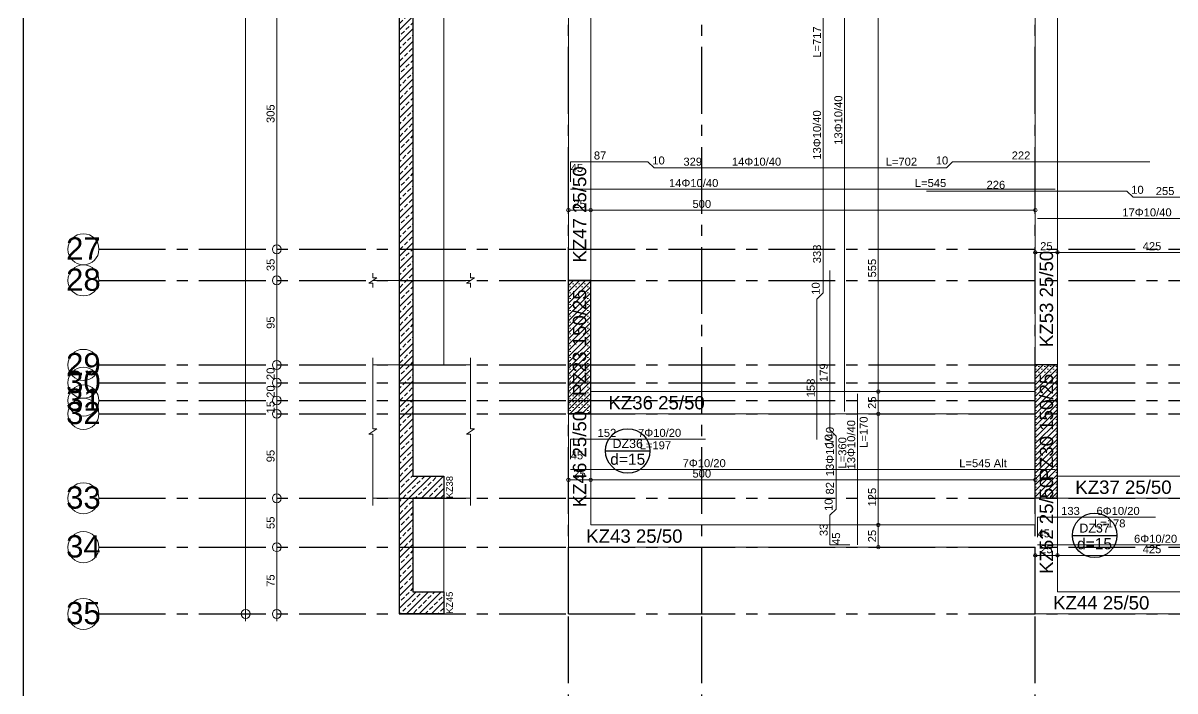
# Model space of a CAD drawing. Header units: millimetres. Extents: x 2232 to 85269, y -3593 to 5869.
# Drawn here: x 44449 to 45745, y 2877 to 3628 of the extents above; entities that cross this region are included whole.
import ezdxf

# ---------------------------------------------------------------- set-up
doc = ezdxf.new("R2010")
doc.units = ezdxf.units.MM
doc.linetypes.add('CENTER2', pattern=[112.5, 75, -12.5, 12.5, -12.5])
doc.linetypes.add('DASHDOT2', pattern=[12.7, 6.35, -3.175, 0, -3.175])
doc.layers.add('aks', color=251, linetype='DASHDOT2', lineweight=35)
for name, color, linetype in [('Donatı Topl. Uzun. Yazısı', 7, 'Continuous'), ('Donatı Uz. Yazısı', 7, 'Continuous'), ('Donatı Yazısı', 7, 'Continuous'), ('Donatı Çizgisi', 7, 'Continuous'), ('Döşeme', 7, 'Continuous'), ('Kiriş', 7, 'Continuous'), ('Panel', 7, 'Continuous'), ('Standart', 7, 'Continuous'), ('Ölçülendirme', 7, 'Continuous')]:
    doc.layers.add(name, color=color, linetype=linetype)
doc.styles.add('arial_1_18', font='arial.ttf', dxfattribs={"height": 0.2})
pattern_1 = [(45, (0, 0), (-7.07107, 7.07107), []), (45, (7.071, 0), (-7.07107, 7.07107), [5, -2.5])]
pattern_2 = [(45, (0, 0), (-3.314563, 3.314563), []), (45, (3.3146, 0), (-3.314563, 3.314563), [0, -4.6875])]

# ---------------------------------------------------------------- blocks, each defined once
blk = doc.blocks.new('IDE855Entity1412')
at = {"layer": 'Standart', "linetype": 'Continuous', "lineweight": -3}
h = blk.add_hatch(dxfattribs=at)
h.set_pattern_fill('ANSI33', color=171, scale=40, style=0)
h.set_pattern_definition(pattern_1)
h.paths.add_polyline_path([(-175, 805), (-175, 155), (-190, 155), (-190, 805)])
h = blk.add_hatch(dxfattribs=at)
h.set_pattern_fill('ANSI33', color=171, scale=40, style=0)
h.set_pattern_definition(pattern_1)
h.paths.add_polyline_path([(-140, 155), (-140, 130), (-190, 130), (-190, 155)])
h = blk.add_hatch(dxfattribs=at)
h.set_pattern_fill('ANSI33', color=171, scale=40, style=0)
h.set_pattern_definition(pattern_1)
h.paths.add_polyline_path([(-175, 130), (-175, 25), (-190, 25), (-190, 130)])
h = blk.add_hatch(dxfattribs=at)
h.set_pattern_fill('ANSI33', color=171, scale=40, style=0)
h.set_pattern_definition(pattern_1)
h.paths.add_polyline_path([(-140, 25), (-140, 0), (-190, 0), (-190, 25)])
at = {"layer": 'Standart', "color": 159, "linetype": 'Continuous', "lineweight": -3}
for points in [[(-190, 375), (-190, 805)], [(-175, 805), (-175, 155)], [(-190, 280), (-190, 375)], [(-190, 130), (-190, 280)], [(-175, 155), (-140, 155)], [(-140, 155), (-140, 130)], [(-190, 0), (-190, 130)], [(-140, 130), (-175, 130)], [(-175, 130), (-175, 25)], [(-175, 25), (-140, 25)], [(-140, 25), (-140, 0)], [(-140, 0), (-190, 0)]]:
    blk.add_lwpolyline(points, dxfattribs=at)
at = {"layer": 'Standart', "color": 163, "linetype": 'Continuous', "lineweight": 5}
for points in [[(-140, 375), (-140, 805)], [(-190, 375), (-220, 375)], [(-110, 375), (-140, 375)], [(-140, 280), (-140, 375)], [(-190, 280), (-220, 280)], [(-110, 280), (-140, 280)], [(-190, 130), (-220, 130)], [(-110, 130), (-140, 130)], [(-140, 25), (-140, 130)]]:
    blk.add_lwpolyline(points, dxfattribs=at)
at = {"layer": 'Standart', "color": 1, "linetype": 'Continuous', "lineweight": 5}
for points in [[(-224.5, 372), (-215.5, 378)], [(-220, 378), (-220, 383)], [(-215.5, 378), (-220, 378)], [(-114.5, 372), (-105.5, 378)], [(-110, 378), (-110, 383)], [(-105.5, 378), (-110, 378)], [(-220, 372), (-224.5, 372)], [(-220, 367), (-220, 372)], [(-110, 372), (-114.5, 372)], [(-110, 367), (-110, 372)], [(-220, 208), (-220, 288)], [(-110, 208), (-110, 288)], [(-224.5, 202), (-215.5, 208)], [(-215.5, 208), (-220, 208)], [(-114.5, 202), (-105.5, 208)], [(-105.5, 208), (-110, 208)], [(-220, 202), (-224.5, 202)], [(-220, 122), (-220, 202)], [(-110, 202), (-114.5, 202)], [(-110, 122), (-110, 202)]]:
    blk.add_lwpolyline(points, dxfattribs=at)
at = {"layer": 'Standart', "color": 250, "linetype": 'Continuous', "lineweight": 5, "style": 'arial_1_18'}
for s, p in [('KZ38', (-130, 130)), ('KZ45', (-130, 0))]:
    blk.add_text(s, height=7.5, rotation=90, dxfattribs=at).set_placement(p)
blk = doc.blocks.new('IDE855Entity1483')
at = {"layer": 'aks', "color": 251, "linetype": 'CENTER2', "lineweight": -3}
blk.add_lwpolyline([(525, -528), (525, 0)], dxfattribs=at)
blk = doc.blocks.new('IDE855Entity1485')
at = {"layer": 'aks', "color": 251, "linetype": 'CENTER2', "lineweight": -3}
blk.add_lwpolyline([(525, 0), (525, 2330)], dxfattribs=at)
blk = doc.blocks.new('IDE855Entity1546')
at = {"layer": 'aks', "color": 251, "linetype": 'CENTER2', "lineweight": -3}
blk.add_lwpolyline([(0, -528), (0, 0)], dxfattribs=at)
blk = doc.blocks.new('IDE855Entity1548')
at = {"layer": 'aks', "color": 251, "linetype": 'CENTER2', "lineweight": -3}
blk.add_lwpolyline([(0, 0), (0, 2330)], dxfattribs=at)
blk = doc.blocks.new('IDE855Entity1553')
at = {"layer": 'aks', "color": 251, "linetype": 'CENTER2', "lineweight": -3}
blk.add_lwpolyline([(150, -528), (150, 0)], dxfattribs=at)
blk = doc.blocks.new('IDE855Entity1555')
at = {"layer": 'aks', "color": 251, "linetype": 'CENTER2', "lineweight": -3}
blk.add_lwpolyline([(150, 0), (150, 2330)], dxfattribs=at)
blk = doc.blocks.new('IDE855Entity1574')
at = {"layer": 'aks', "color": 251, "linetype": 'CENTER2', "lineweight": -3}
blk.add_lwpolyline([(-528, 410), (0, 410)], dxfattribs=at)
blk = doc.blocks.new('IDE855Entity1576')
at = {"layer": 'aks', "color": 251, "linetype": 'CENTER2', "lineweight": -3}
blk.add_lwpolyline([(0, 410), (3260, 410)], dxfattribs=at)
blk = doc.blocks.new('IDE855Entity1577')
at = {"layer": 'aks', "color": 30, "linetype": 'Continuous', "lineweight": 5}
blk.add_circle((-545.5, 410), 17.5, dxfattribs=at)
blk = doc.blocks.new('IDE855Entity1578')
at = {"layer": 'aks', "color": 1, "linetype": 'Continuous', "lineweight": 5, "style": 'arial_1_18'}
blk.add_text('27', height=25, dxfattribs=at).set_placement((-564.9, 398.4))
blk = doc.blocks.new('IDE855Entity1581')
at = {"layer": 'aks', "color": 251, "linetype": 'CENTER2', "lineweight": -3}
blk.add_lwpolyline([(-528, 260), (0, 260)], dxfattribs=at)
blk = doc.blocks.new('IDE855Entity1583')
at = {"layer": 'aks', "color": 251, "linetype": 'CENTER2', "lineweight": -3}
blk.add_lwpolyline([(0, 260), (3260, 260)], dxfattribs=at)
blk = doc.blocks.new('IDE855Entity1584')
at = {"layer": 'aks', "color": 30, "linetype": 'Continuous', "lineweight": 5}
blk.add_circle((-545.5, 260), 17.5, dxfattribs=at)
blk = doc.blocks.new('IDE855Entity1585')
at = {"layer": 'aks', "color": 1, "linetype": 'Continuous', "lineweight": 5, "style": 'arial_1_18'}
blk.add_text('30', height=25, dxfattribs=at).set_placement((-564.9, 248.4))
blk = doc.blocks.new('IDE855Entity1588')
at = {"layer": 'aks', "color": 251, "linetype": 'CENTER2', "lineweight": -3}
blk.add_lwpolyline([(-528, 280), (0, 280)], dxfattribs=at)
blk = doc.blocks.new('IDE855Entity1590')
at = {"layer": 'aks', "color": 251, "linetype": 'CENTER2', "lineweight": -3}
blk.add_lwpolyline([(0, 280), (3260, 280)], dxfattribs=at)
blk = doc.blocks.new('IDE855Entity1591')
at = {"layer": 'aks', "color": 30, "linetype": 'Continuous', "lineweight": 5}
blk.add_circle((-545.5, 280), 17.5, dxfattribs=at)
blk = doc.blocks.new('IDE855Entity1592')
at = {"layer": 'aks', "color": 1, "linetype": 'Continuous', "lineweight": 5, "style": 'arial_1_18'}
blk.add_text('29', height=25, dxfattribs=at).set_placement((-564.9, 268.4))
blk = doc.blocks.new('IDE855Entity1595')
at = {"layer": 'aks', "color": 251, "linetype": 'CENTER2', "lineweight": -3}
blk.add_lwpolyline([(-528, 240), (0, 240)], dxfattribs=at)
blk = doc.blocks.new('IDE855Entity1597')
at = {"layer": 'aks', "color": 251, "linetype": 'CENTER2', "lineweight": -3}
blk.add_lwpolyline([(0, 240), (3260, 240)], dxfattribs=at)
blk = doc.blocks.new('IDE855Entity1598')
at = {"layer": 'aks', "color": 30, "linetype": 'Continuous', "lineweight": 5}
blk.add_circle((-545.5, 240), 17.5, dxfattribs=at)
blk = doc.blocks.new('IDE855Entity1599')
at = {"layer": 'aks', "color": 1, "linetype": 'Continuous', "lineweight": 5, "style": 'arial_1_18'}
blk.add_text('31', height=25, dxfattribs=at).set_placement((-564.9, 228.4))
blk = doc.blocks.new('IDE855Entity1602')
at = {"layer": 'aks', "color": 251, "linetype": 'CENTER2', "lineweight": -3}
blk.add_lwpolyline([(-528, 375), (0, 375)], dxfattribs=at)
blk = doc.blocks.new('IDE855Entity1604')
at = {"layer": 'aks', "color": 251, "linetype": 'CENTER2', "lineweight": -3}
blk.add_lwpolyline([(0, 375), (3260, 375)], dxfattribs=at)
blk = doc.blocks.new('IDE855Entity1605')
at = {"layer": 'aks', "color": 30, "linetype": 'Continuous', "lineweight": 5}
blk.add_circle((-545.5, 375), 17.5, dxfattribs=at)
blk = doc.blocks.new('IDE855Entity1606')
at = {"layer": 'aks', "color": 1, "linetype": 'Continuous', "lineweight": 5, "style": 'arial_1_18'}
blk.add_text('28', height=25, dxfattribs=at).set_placement((-564.9, 363.4))
blk = doc.blocks.new('IDE855Entity1609')
at = {"layer": 'aks', "color": 251, "linetype": 'CENTER2', "lineweight": -3}
blk.add_lwpolyline([(-528, 225), (0, 225)], dxfattribs=at)
blk = doc.blocks.new('IDE855Entity1611')
at = {"layer": 'aks', "color": 251, "linetype": 'CENTER2', "lineweight": -3}
blk.add_lwpolyline([(0, 225), (3260, 225)], dxfattribs=at)
blk = doc.blocks.new('IDE855Entity1612')
at = {"layer": 'aks', "color": 30, "linetype": 'Continuous', "lineweight": 5}
blk.add_circle((-545.5, 225), 17.5, dxfattribs=at)
blk = doc.blocks.new('IDE855Entity1613')
at = {"layer": 'aks', "color": 1, "linetype": 'Continuous', "lineweight": 5, "style": 'arial_1_18'}
blk.add_text('32', height=25, dxfattribs=at).set_placement((-564.9, 213.4))
blk = doc.blocks.new('IDE855Entity1616')
at = {"layer": 'aks', "color": 251, "linetype": 'CENTER2', "lineweight": -3}
blk.add_lwpolyline([(-528, 130), (0, 130)], dxfattribs=at)
blk = doc.blocks.new('IDE855Entity1618')
at = {"layer": 'aks', "color": 251, "linetype": 'CENTER2', "lineweight": -3}
blk.add_lwpolyline([(0, 130), (3260, 130)], dxfattribs=at)
blk = doc.blocks.new('IDE855Entity1619')
at = {"layer": 'aks', "color": 30, "linetype": 'Continuous', "lineweight": 5}
blk.add_circle((-545.5, 130), 17.5, dxfattribs=at)
blk = doc.blocks.new('IDE855Entity1620')
at = {"layer": 'aks', "color": 1, "linetype": 'Continuous', "lineweight": 5, "style": 'arial_1_18'}
blk.add_text('33', height=25, dxfattribs=at).set_placement((-564.9, 118.4))
blk = doc.blocks.new('IDE855Entity1623')
at = {"layer": 'aks', "color": 251, "linetype": 'CENTER2', "lineweight": -3}
blk.add_lwpolyline([(-528, 75), (0, 75)], dxfattribs=at)
blk = doc.blocks.new('IDE855Entity1625')
at = {"layer": 'aks', "color": 251, "linetype": 'CENTER2', "lineweight": -3}
blk.add_lwpolyline([(0, 75), (3260, 75)], dxfattribs=at)
blk = doc.blocks.new('IDE855Entity1626')
at = {"layer": 'aks', "color": 30, "linetype": 'Continuous', "lineweight": 5}
blk.add_circle((-545.5, 75), 17.5, dxfattribs=at)
blk = doc.blocks.new('IDE855Entity1627')
at = {"layer": 'aks', "color": 1, "linetype": 'Continuous', "lineweight": 5, "style": 'arial_1_18'}
blk.add_text('34', height=25, dxfattribs=at).set_placement((-564.9, 63.4))
blk = doc.blocks.new('IDE855Entity1630')
at = {"layer": 'aks', "color": 251, "linetype": 'CENTER2', "lineweight": -3}
blk.add_lwpolyline([(-528, 0), (0, 0)], dxfattribs=at)
blk = doc.blocks.new('IDE855Entity1632')
at = {"layer": 'aks', "color": 251, "linetype": 'CENTER2', "lineweight": -3}
blk.add_lwpolyline([(0, 0), (3260, 0)], dxfattribs=at)
blk = doc.blocks.new('IDE855Entity1633')
at = {"layer": 'aks', "color": 30, "linetype": 'Continuous', "lineweight": 5}
blk.add_circle((-545.5, 0), 17.5, dxfattribs=at)
blk = doc.blocks.new('IDE855Entity1634')
at = {"layer": 'aks', "color": 1, "linetype": 'Continuous', "lineweight": 5, "style": 'arial_1_18'}
blk.add_text('35', height=25, dxfattribs=at).set_placement((-564.9, -11.6))
blk = doc.blocks.new('IDE855Entity1742')
at = {"layer": 'Panel', "linetype": 'Continuous', "lineweight": 5}
h = blk.add_hatch(dxfattribs=at)
h.set_pattern_fill('SACNCR', color=163, scale=50, style=0)
h.set_pattern_definition(pattern_2)
h.paths.add_polyline_path([(0, 225), (0, 375), (25, 375), (25, 225)])
blk = doc.blocks.new('IDE855Entity1743')
at = {"layer": 'Panel', "color": 164, "linetype": 'Continuous', "lineweight": -3}
blk.add_lwpolyline([(25, 225), (0, 225)], dxfattribs=at)
blk = doc.blocks.new('IDE855Entity1744')
at = {"layer": 'Panel', "color": 164, "linetype": 'Continuous', "lineweight": -3}
blk.add_lwpolyline([(25, 225), (25, 375)], dxfattribs=at)
blk = doc.blocks.new('IDE855Entity1745')
at = {"layer": 'Panel', "color": 164, "linetype": 'Continuous', "lineweight": -3}
blk.add_lwpolyline([(25, 375), (0, 375)], dxfattribs=at)
blk = doc.blocks.new('IDE855Entity1746')
at = {"layer": 'Panel', "color": 164, "linetype": 'Continuous', "lineweight": -3}
blk.add_lwpolyline([(0, 225), (0, 375)], dxfattribs=at)
blk = doc.blocks.new('IDE855Entity1747')
at = {"layer": 'Panel', "color": 159, "linetype": 'Continuous', "lineweight": -3, "style": 'arial_1_18'}
blk.add_text('PZ23 150/25', height=15, rotation=90, dxfattribs=at).set_placement((20, 245))
blk = doc.blocks.new('IDE855Entity1748')
at = {"layer": 'Panel', "linetype": 'Continuous', "lineweight": 5}
h = blk.add_hatch(dxfattribs=at)
h.set_pattern_fill('SACNCR', color=163, scale=50, style=0)
h.set_pattern_definition(pattern_2)
h.paths.add_polyline_path([(525, 130), (525, 280), (550, 280), (550, 130)])
blk = doc.blocks.new('IDE855Entity1749')
at = {"layer": 'Panel', "color": 164, "linetype": 'Continuous', "lineweight": -3}
blk.add_lwpolyline([(550, 130), (525, 130)], dxfattribs=at)
blk = doc.blocks.new('IDE855Entity1750')
at = {"layer": 'Panel', "color": 164, "linetype": 'Continuous', "lineweight": -3}
blk.add_lwpolyline([(550, 130), (550, 280)], dxfattribs=at)
blk = doc.blocks.new('IDE855Entity1751')
at = {"layer": 'Panel', "color": 164, "linetype": 'Continuous', "lineweight": -3}
blk.add_lwpolyline([(550, 280), (525, 280)], dxfattribs=at)
blk = doc.blocks.new('IDE855Entity1752')
at = {"layer": 'Panel', "color": 164, "linetype": 'Continuous', "lineweight": -3}
blk.add_lwpolyline([(525, 130), (525, 280)], dxfattribs=at)
blk = doc.blocks.new('IDE855Entity1753')
at = {"layer": 'Panel', "color": 159, "linetype": 'Continuous', "lineweight": -3, "style": 'arial_1_18'}
blk.add_text('PZ30 150/25', height=15, rotation=90, dxfattribs=at).set_placement((545, 150))
blk = doc.blocks.new('IDE855Entity1943')
at = {"layer": 'Kiriş', "color": 4, "linetype": 'Continuous', "lineweight": 5}
blk.add_lwpolyline([(25, 375), (25, 805)], dxfattribs=at)
blk = doc.blocks.new('IDE855Entity1944')
at = {"layer": 'Kiriş', "color": 4, "linetype": 'Continuous', "lineweight": 5}
blk.add_lwpolyline([(0, 375), (0, 805)], dxfattribs=at)
blk = doc.blocks.new('IDE855Entity1945')
at = {"layer": 'Kiriş', "color": 159, "linetype": 'Continuous', "lineweight": 5, "style": 'arial_1_18'}
blk.add_text('KZ47 25/50', height=15, rotation=90, dxfattribs=at).set_placement((20, 395))
blk = doc.blocks.new('IDE855Entity1946')
at = {"layer": 'Kiriş', "color": 4, "linetype": 'Continuous', "lineweight": 5}
blk.add_lwpolyline([(25, 100), (25, 225)], dxfattribs=at)
blk = doc.blocks.new('IDE855Entity1947')
at = {"layer": 'Kiriş', "color": 4, "linetype": 'Continuous', "lineweight": 5}
blk.add_lwpolyline([(0, 75), (0, 225)], dxfattribs=at)
blk = doc.blocks.new('IDE855Entity1948')
at = {"layer": 'Kiriş', "color": 159, "linetype": 'Continuous', "lineweight": 5, "style": 'arial_1_18'}
blk.add_text('KZ46 25/50', height=15, rotation=90, dxfattribs=at).set_placement((20, 120))
blk = doc.blocks.new('IDE855Entity1949')
at = {"layer": 'Kiriş', "color": 4, "linetype": 'Continuous', "lineweight": 5}
blk.add_lwpolyline([(550, 25), (550, 130)], dxfattribs=at)
blk = doc.blocks.new('IDE855Entity1950')
at = {"layer": 'Kiriş', "color": 4, "linetype": 'Continuous', "lineweight": 5}
blk.add_lwpolyline([(525, 0), (525, 75)], dxfattribs=at)
blk = doc.blocks.new('IDE855Entity1951')
at = {"layer": 'Kiriş', "color": 4, "linetype": 'Continuous', "lineweight": 5}
blk.add_lwpolyline([(525, 100), (525, 130)], dxfattribs=at)
blk = doc.blocks.new('IDE855Entity1952')
at = {"layer": 'Kiriş', "color": 159, "linetype": 'Continuous', "lineweight": 5, "style": 'arial_1_18'}
blk.add_text('KZ52 25/50', height=15, rotation=90, dxfattribs=at).set_placement((545, 45))
blk = doc.blocks.new('IDE855Entity2005')
at = {"layer": 'Kiriş', "color": 4, "linetype": 'Continuous', "lineweight": 5}
blk.add_lwpolyline([(525, 0), (1000, 0)], dxfattribs=at)
blk = doc.blocks.new('IDE855Entity2006')
at = {"layer": 'Kiriş', "color": 4, "linetype": 'Continuous', "lineweight": 5}
blk.add_lwpolyline([(550, 25), (975, 25)], dxfattribs=at)
blk = doc.blocks.new('IDE855Entity2007')
at = {"layer": 'Kiriş', "color": 159, "linetype": 'Continuous', "lineweight": 5, "style": 'arial_1_18'}
blk.add_text('KZ44 25/50', height=15, dxfattribs=at).set_placement((545, 5))
blk = doc.blocks.new('IDE855Entity2011')
at = {"layer": 'Kiriş', "color": 4, "linetype": 'Continuous', "lineweight": 5}
blk.add_lwpolyline([(0, 75), (525, 75)], dxfattribs=at)
blk = doc.blocks.new('IDE855Entity2012')
at = {"layer": 'Kiriş', "color": 4, "linetype": 'Continuous', "lineweight": 5}
blk.add_lwpolyline([(25, 100), (525, 100)], dxfattribs=at)
blk = doc.blocks.new('IDE855Entity2013')
at = {"layer": 'Kiriş', "color": 159, "linetype": 'Continuous', "lineweight": 5, "style": 'arial_1_18'}
blk.add_text('KZ43 25/50', height=15, dxfattribs=at).set_placement((20, 80))
blk = doc.blocks.new('IDE855Entity2014')
at = {"layer": 'Kiriş', "color": 4, "linetype": 'Continuous', "lineweight": 5}
blk.add_lwpolyline([(25, 225), (525, 225)], dxfattribs=at)
blk = doc.blocks.new('IDE855Entity2015')
at = {"layer": 'Kiriş', "color": 4, "linetype": 'Continuous', "lineweight": 5}
blk.add_lwpolyline([(25, 250), (525, 250)], dxfattribs=at)
blk = doc.blocks.new('IDE855Entity2016')
at = {"layer": 'Kiriş', "color": 159, "linetype": 'Continuous', "lineweight": 5, "style": 'arial_1_18'}
blk.add_text('KZ36 25/50', height=15, dxfattribs=at).set_placement((45, 230))
blk = doc.blocks.new('IDE855Entity2017')
at = {"layer": 'Kiriş', "color": 4, "linetype": 'Continuous', "lineweight": 5}
blk.add_lwpolyline([(550, 130), (975, 130)], dxfattribs=at)
blk = doc.blocks.new('IDE855Entity2018')
at = {"layer": 'Kiriş', "color": 4, "linetype": 'Continuous', "lineweight": 5}
blk.add_lwpolyline([(550, 155), (975, 155)], dxfattribs=at)
blk = doc.blocks.new('IDE855Entity2019')
at = {"layer": 'Kiriş', "color": 159, "linetype": 'Continuous', "lineweight": 5, "style": 'arial_1_18'}
blk.add_text('KZ37 25/50', height=15, dxfattribs=at).set_placement((570, 135))
blk = doc.blocks.new('IDE855Entity2084')
at = {"layer": 'Kiriş', "color": 4, "linetype": 'Continuous', "lineweight": 5}
blk.add_lwpolyline([(550, 280), (550, 805)], dxfattribs=at)
blk = doc.blocks.new('IDE855Entity2085')
at = {"layer": 'Kiriş', "color": 4, "linetype": 'Continuous', "lineweight": 5}
blk.add_lwpolyline([(525, 280), (525, 805)], dxfattribs=at)
blk = doc.blocks.new('IDE855Entity2086')
at = {"layer": 'Kiriş', "color": 159, "linetype": 'Continuous', "lineweight": 5, "style": 'arial_1_18'}
blk.add_text('KZ53 25/50', height=15, rotation=90, dxfattribs=at).set_placement((545, 300))
blk = doc.blocks.new('IDE855Entity2226')
at = {"layer": 'Döşeme', "color": 117, "linetype": 'Continuous', "lineweight": -3}
blk.add_lwpolyline([(41.7, 183.3), (91.7, 183.3)], dxfattribs=at)
blk.add_circle((66.7, 183.3), 25, dxfattribs=at)
at = {"layer": 'Döşeme', "color": 178, "linetype": 'Continuous', "lineweight": -3, "style": 'arial_1_18'}
blk.add_text('DZ36', height=10, dxfattribs=at).set_placement((49.6, 186.5))
at = {"layer": 'Döşeme', "color": 164, "linetype": 'Continuous', "lineweight": -3, "style": 'arial_1_18'}
blk.add_text('d=15', height=12.5, dxfattribs=at).set_placement((47, 167.7))
blk = doc.blocks.new('IDE855Entity2228')
at = {"layer": 'Döşeme', "color": 117, "linetype": 'Continuous', "lineweight": -3}
blk.add_lwpolyline([(566.7, 88.3), (616.7, 88.3)], dxfattribs=at)
blk.add_circle((591.7, 88.3), 25, dxfattribs=at)
at = {"layer": 'Döşeme', "color": 178, "linetype": 'Continuous', "lineweight": -3, "style": 'arial_1_18'}
blk.add_text('DZ37', height=10, dxfattribs=at).set_placement((574.6, 91.5))
at = {"layer": 'Döşeme', "color": 164, "linetype": 'Continuous', "lineweight": -3, "style": 'arial_1_18'}
blk.add_text('d=15', height=12.5, dxfattribs=at).set_placement((572, 72.7))
blk = doc.blocks.new('IDE855Entity2553')
at = {"layer": 'Ölçülendirme', "color": 1, "linetype": 'Continuous', "lineweight": 5}
for points in [[(-363, -8), (-363, 2338)], [(-328, -8), (-328, 2338)]]:
    blk.add_lwpolyline(points, dxfattribs=at)
for centre in [(-328, 410), (-328, 375), (-328, 280), (-328, 260), (-328, 240), (-328, 225), (-328, 130), (-328, 75), (-363, 0), (-328, 0)]:
    blk.add_circle(centre, 5, dxfattribs=at)
at = {"layer": 'Ölçülendirme', "color": 1, "linetype": 'Continuous', "lineweight": 5, "style": 'arial_1_18'}
for s, p in [('305', (-330.5, 552)), ('35', (-330.5, 385.5)), ('95', (-330.5, 320.5)), ('20', (-330.5, 263)), ('20', (-330.5, 243)), ('15', (-330.5, 225.5)), ('95', (-330.5, 170.5)), ('55', (-330.5, 95.5)), ('75', (-330.5, 30.5))]:
    blk.add_text(s, height=9, rotation=90, dxfattribs=at).set_placement(p)
blk = doc.blocks.new('IDE855Entity2562')
at = {"layer": 'Donatı Çizgisi', "color": 5, "linetype": 'Continuous', "lineweight": 5}
for points in [[(310.5, 227.5), (310.5, 827.5)], [(286.5, 361), (286.5, 694)], [(2.5, 486), (2.5, 508.5)], [(2.5, 508.5), (89.4, 508.5)], [(89.4, 508.5), (96.4, 501.5)], [(425, 501.5), (432, 508.5)], [(432, 508.5), (653.8, 508.5)], [(96.4, 501.5), (425, 501.5)], [(2.5, 477.5), (547.5, 477.5)], [(402.5, 475.5), (628, 475.5)], [(628, 475.5), (635, 468.5)], [(635, 468.5), (890, 468.5)], [(527.5, 444.5), (997.5, 444.5)], [(294, 207), (294, 386.2)], [(279.5, 354), (286.5, 361)], [(279.5, 196.2), (279.5, 354)], [(325, 77.5), (325, 247.5)], [(2.5, 174.1), (2.5, 196.6)], [(2.5, 196.6), (154, 196.6)], [(301, 200), (294, 207)], [(301, 117.9), (301, 200)], [(2.5, 162.5), (547.5, 162.5)], [(294, 110.9), (301, 117.9)], [(294, 77.5), (294, 110.9)], [(527.5, 86.3), (527.5, 108.8)], [(527.5, 108.8), (660.3, 108.8)], [(316.5, 77.5), (294, 77.5)], [(527.5, 77.5), (997.5, 77.5)]]:
    blk.add_lwpolyline(points, dxfattribs=at)
at = {"layer": 'Donatı Topl. Uzun. Yazısı', "color": 1, "linetype": 'Continuous', "lineweight": 5, "style": 'arial_1_18'}
for s, p in [('L=717', (284, 625.4)), ('L=170', (336.5, 186.7)), ('L=360', (312.5, 163.5))]:
    blk.add_text(s, height=9, rotation=90, dxfattribs=at).set_placement(p)
for s, p in [('L=702', (356.8, 504)), ('L=545', (389.6, 480)), ('L=197', (80.1, 185.1)), ('L=545 Alt', (439.5, 165)), ('L=178', (591.1, 97.3))]:
    blk.add_text(s, height=9, dxfattribs=at).set_placement(p)
at = {"layer": 'Donatı Uz. Yazısı', "color": 5, "linetype": 'Continuous', "lineweight": 5, "style": 'arial_1_18'}
for s, p in [('87', (28.6, 511)), ('222', (498.5, 511)), ('45', (2.5, 497)), ('10', (94.3, 505.4)), ('329', (129.3, 504)), ('10', (413.1, 505.4)), ('226', (470.2, 478)), ('10', (632.9, 472.4)), ('255', (660.5, 471)), ('152', (32.8, 199.1)), ('45', (2.5, 173.8)), ('133', (554.1, 111.3)), ('45', (527.5, 86.1))]:
    blk.add_text(s, height=9, dxfattribs=at).set_placement(p)
for s, p in [('333', (284, 394.3)), ('10', (282.6, 358.9)), ('179', (291.5, 260.8)), ('158', (277, 243.6)), ('10', (297.1, 188.1)), ('82', (298.5, 134.3)), ('10', (297.1, 115.8)), ('33', (291.5, 87.5)), ('45', (305.5, 77.5))]:
    blk.add_text(s, height=9, rotation=90, dxfattribs=at).set_placement(p)
at = {"layer": 'Donatı Yazısı', "color": 5, "linetype": 'Continuous', "lineweight": 5, "style": 'arial_1_18'}
for p in [(308, 527.5), (284, 510.8), (298.5, 154.8), (322.5, 162.5)]:
    blk.add_text('13Φ10/40', height=9, rotation=90, dxfattribs=at).set_placement(p)
for s, p in [('14Φ10/40', (183.8, 504)), ('14Φ10/40', (113.1, 480)), ('17Φ10/40', (622.9, 447)), ('7Φ10/20', (78.3, 199.1)), ('7Φ10/20', (128.4, 165)), ('6Φ10/20', (593.9, 111.3)), ('6Φ10/20', (636.1, 80))]:
    blk.add_text(s, height=9, dxfattribs=at).set_placement(p)
blk = doc.blocks.new('IDE855Entity2563')
at = {"layer": 'Ölçülendirme', "color": 1, "linetype": 'Continuous', "lineweight": 5}
for points in [[(348.5, 225), (348.5, 805)], [(0, 454), (525, 454)], [(525, 406.5), (975, 406.5)], [(348.5, 75), (348.5, 225)], [(0, 150.8), (525, 150.8)], [(525, 65.8), (975, 65.8)]]:
    blk.add_lwpolyline(points, dxfattribs=at)
for centre in [(0, 454), (25, 454), (525, 454), (525, 406.5), (550, 406.5), (348.5, 250), (348.5, 225), (348.5, 225), (0, 150.8), (25, 150.8), (525, 150.8), (348.5, 100), (348.5, 75), (525, 65.8), (550, 65.8)]:
    blk.add_circle(centre, 2, dxfattribs=at)
at = {"layer": 'Ölçülendirme', "color": 1, "linetype": 'Continuous', "lineweight": 5, "style": 'arial_1_18'}
for s, p in [('25', (5.5, 456.5)), ('500', (139.5, 456.5)), ('25', (530.5, 409)), ('425', (645.8, 409)), ('25', (5.5, 153.3)), ('500', (139.5, 153.3)), ('25', (530.5, 68.3)), ('425', (645.8, 68.3))]:
    blk.add_text(s, height=9, dxfattribs=at).set_placement(p)
for s, p in [('555', (346, 378.3)), ('25', (346, 230.5)), ('125', (346, 120.8)), ('25', (346, 80.5))]:
    blk.add_text(s, height=9, rotation=90, dxfattribs=at).set_placement(p)

msp = doc.modelspace()

# ---------------------------------------------------------------- linework, layer by layer
msp.add_line((44449.4, 5868.7), (44449.4, 1368.7))

# ---------------------------------------------------------------- block references
at = {"layer": 'aks'}
for name in ['IDE855Entity1548', 'IDE855Entity1555', 'IDE855Entity1485', 'IDE855Entity1578', 'IDE855Entity1577', 'IDE855Entity1574', 'IDE855Entity1576', 'IDE855Entity1605', 'IDE855Entity1606', 'IDE855Entity1602', 'IDE855Entity1604', 'IDE855Entity1592', 'IDE855Entity1591', 'IDE855Entity1584', 'IDE855Entity1588', 'IDE855Entity1590', 'IDE855Entity1585', 'IDE855Entity1599', 'IDE855Entity1598', 'IDE855Entity1581', 'IDE855Entity1583', 'IDE855Entity1613', 'IDE855Entity1612', 'IDE855Entity1595', 'IDE855Entity1597', 'IDE855Entity1609', 'IDE855Entity1611', 'IDE855Entity1619', 'IDE855Entity1620', 'IDE855Entity1616', 'IDE855Entity1618', 'IDE855Entity1627', 'IDE855Entity1626', 'IDE855Entity1623', 'IDE855Entity1625', 'IDE855Entity1633', 'IDE855Entity1634', 'IDE855Entity1630', 'IDE855Entity1546', 'IDE855Entity1632', 'IDE855Entity1553', 'IDE855Entity1483']:
    msp.add_blockref(name, (45062.8, 2963.3), dxfattribs=at)
at = {"layer": 'Döşeme'}
for name in ['IDE855Entity2226', 'IDE855Entity2228']:
    msp.add_blockref(name, (45062.8, 2963.3), dxfattribs=at)
at = {"layer": 'Kiriş'}
for name in ['IDE855Entity1944', 'IDE855Entity1943', 'IDE855Entity2085', 'IDE855Entity2084', 'IDE855Entity1945', 'IDE855Entity2086', 'IDE855Entity2015', 'IDE855Entity2016', 'IDE855Entity1947', 'IDE855Entity1948', 'IDE855Entity1946', 'IDE855Entity2014', 'IDE855Entity1952', 'IDE855Entity2018', 'IDE855Entity2019', 'IDE855Entity1951', 'IDE855Entity1949', 'IDE855Entity2017', 'IDE855Entity2013', 'IDE855Entity2012', 'IDE855Entity2011', 'IDE855Entity1950', 'IDE855Entity2007', 'IDE855Entity2006', 'IDE855Entity2005']:
    msp.add_blockref(name, (45062.8, 2963.3), dxfattribs=at)
at = {"layer": 'Panel'}
for name in ['IDE855Entity1742', 'IDE855Entity1745', 'IDE855Entity1746', 'IDE855Entity1744', 'IDE855Entity1747', 'IDE855Entity1748', 'IDE855Entity1751', 'IDE855Entity1752', 'IDE855Entity1750', 'IDE855Entity1753', 'IDE855Entity1743', 'IDE855Entity1749']:
    msp.add_blockref(name, (45062.8, 2963.3), dxfattribs=at)
at = {"layer": 'Standart'}
for name in ['IDE855Entity2553', 'IDE855Entity1412', 'IDE855Entity2563', 'IDE855Entity2562']:
    msp.add_blockref(name, (45062.8, 2963.3), dxfattribs=at)

doc.saveas('drawing.dxf')
